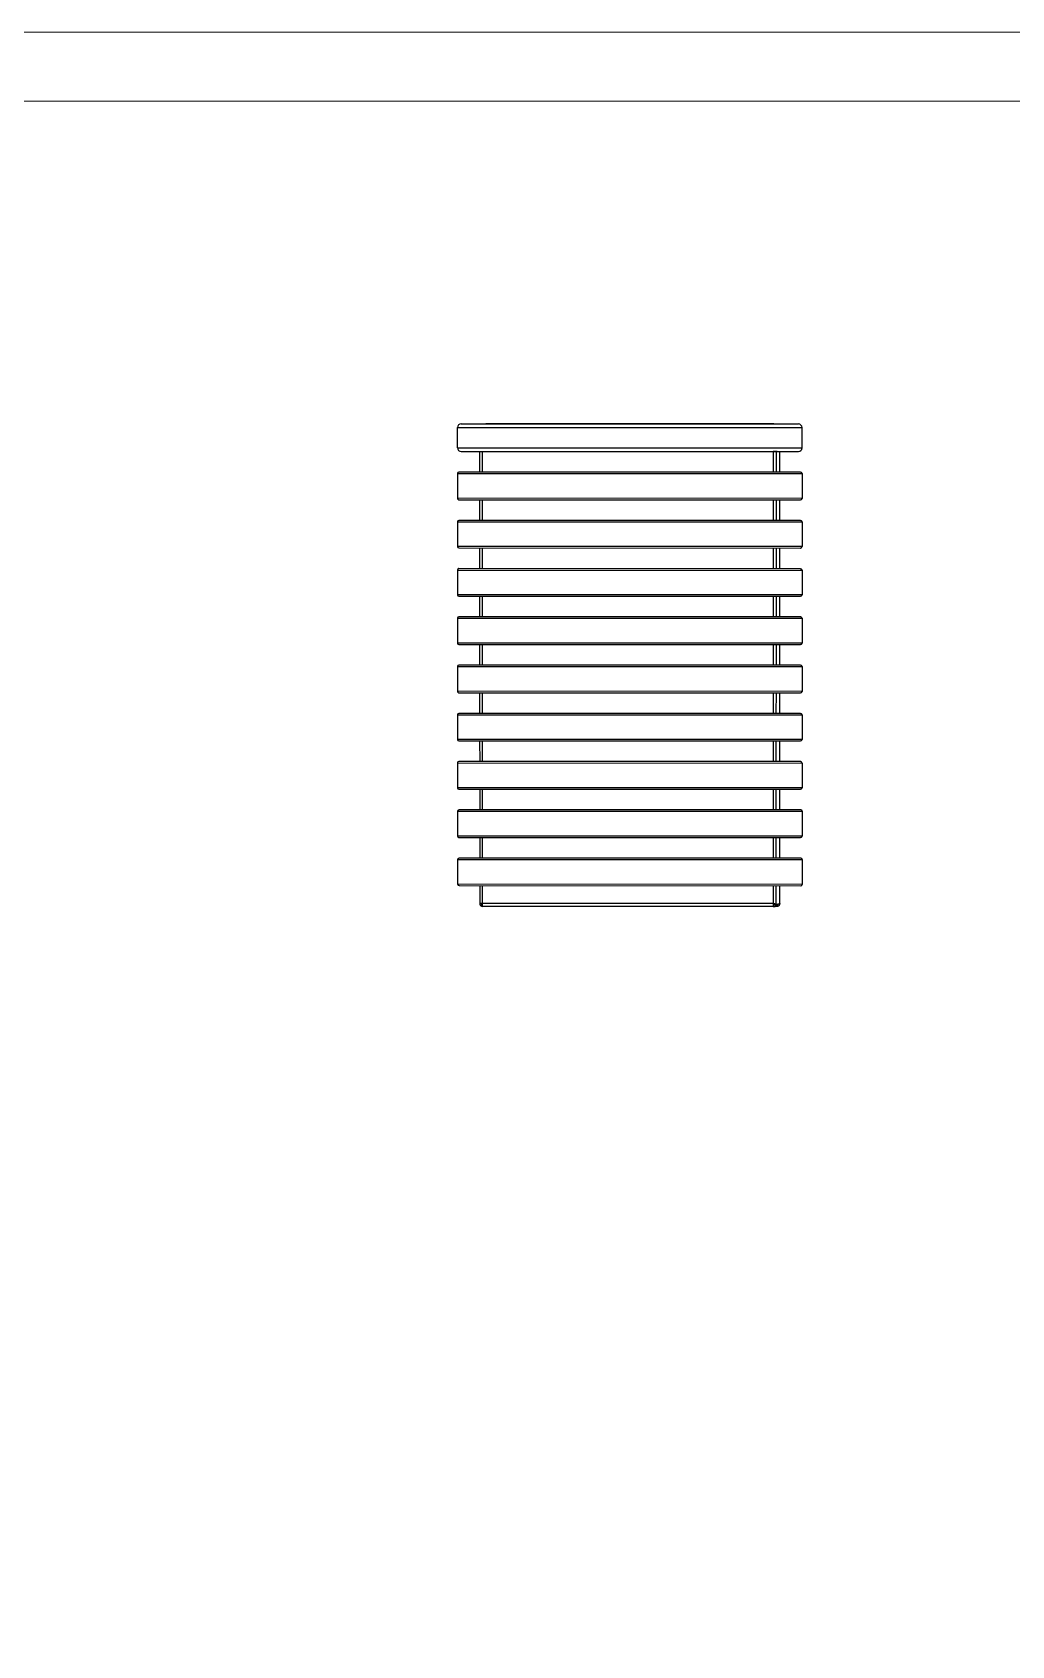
# Model space of a CAD drawing. Header units: millimetres. Extents: x 2200 to 8140, y -5072 to -872.
# Drawn here: x 3749 to 5170, y -3213 to -872 of the extents above; entities that cross this region are included whole.
import ezdxf

# ---------------------------------------------------------------- set-up
doc = ezdxf.new("R2010")
doc.units = ezdxf.units.MM
doc.layers.add('tabelka', color=155, linetype='Continuous')

# ---------------------------------------------------------------- blocks, each defined once
blk = doc.blocks.new('bok')
for p, q in [((1571.9, -1536.1), (1571.9, -1506.5)), ((1571.9, -1506.5), (2071.9, -1506.6)), ((1577.1, -1501.3), (2066.7, -1501.4)), ((1612.9, -1500.8), (2030.9, -1500.9)), ((1612.9, -1500.8), (1612.9, -1501.3)), ((1612.9, -1500.8), (1612.9, -1500.8)), ((1612.9, -1501.3), (1612.9, -1500.8)), ((2030.9, -1500.9), (2030.9, -1501.4)), ((2071.9, -1536.2), (2071.9, -1506.6)), ((1571.9, -1536.1), (2071.9, -1536.2)), ((1577.1, -1541.3), (2066.7, -1541.4)), ((1603.9, -1541.4), (1603.9, -1571.3)), ((1603.9, -1541.4), (1607.9, -1541.4)), ((1604, -1541.4), (1606, -1541.4)), ((1607.9, -1541.4), (2030.2, -1541.4)), ((1607.9, -1541.4), (2030.2, -1541.4)), ((1607.9, -1541.4), (1607.9, -1541.4)), ((1607.9, -1571.3), (1607.9, -1541.4)), ((1609.5, -1541.4), (1609.5, -1541.3)), ((1815.4, -1541.4), (1815.4, -1541.3)), ((1815.4, -1541.4), (1815.4, -1541.3)), ((1816.9, -1541.4), (1816.9, -1541.3)), ((1817.6, -1541.4), (1817.6, -1541.3)), ((1976.2, -1541.4), (1976.2, -1541.3)), ((1976.9, -1541.4), (1976.9, -1541.3)), ((1978.4, -1541.4), (1978.4, -1541.3)), ((2031.5, -1541.4), (2030.2, -1541.4)), ((2030.2, -1541.4), (2030.2, -1541.4)), ((2030.2, -1541.4), (2030.2, -1571.4)), ((2031.6, -1541.4), (2031.5, -1541.4)), ((2031.6, -1541.4), (2033, -1541.4)), ((2034.2, -1541.4), (2034.2, -1571.4)), ((2034.5, -1541.4), (2034.2, -1541.4)), ((2035.9, -1541.4), (2034.6, -1541.4)), ((2039.9, -1571.4), (2039.9, -1541.4)), ((1571.9, -1573.3), (1571.9, -1609.3)), ((1571.9, -1573.3), (2071.9, -1573.4)), ((2069.9, -1571.4), (1573.9, -1571.3)), ((2071.9, -1573.4), (2071.9, -1609.4)), ((2071.9, -1609.4), (1571.9, -1609.3)), ((1573.9, -1611.3), (2069.9, -1611.4)), ((1603.9, -1611.3), (1603.9, -1641.3)), ((1607.9, -1641.3), (1607.9, -1611.3)), ((2030.2, -1611.4), (2030.2, -1641.4)), ((2034.2, -1611.4), (2034.2, -1641.4)), ((2039.9, -1641.4), (2039.9, -1611.4)), ((2041.9, -1611.4), (2041.9, -1611.4)), ((1571.9, -1643.3), (1571.9, -1679.3)), ((1571.9, -1643.3), (2071.9, -1643.4)), ((2069.9, -1641.4), (1573.9, -1641.3)), ((2071.9, -1643.4), (2071.9, -1679.4)), ((2071.9, -1679.4), (1571.9, -1679.3)), ((1573.9, -1681.3), (2069.9, -1681.4)), ((1603.9, -1681.3), (1603.9, -1711.3)), ((1607.9, -1711.3), (1607.9, -1681.3)), ((2030.2, -1681.4), (2030.2, -1711.4)), ((2034.2, -1681.4), (2034.2, -1711.4)), ((2039.8, -1711.4), (2039.8, -1681.4)), ((2041.9, -1681.4), (2041.9, -1681.4)), ((1571.9, -1713.3), (1571.9, -1749.3)), ((1571.9, -1713.3), (2071.9, -1713.4)), ((2069.9, -1711.4), (1573.9, -1711.3)), ((2041.9, -1711.4), (2041.9, -1711.4)), ((2071.9, -1713.4), (2071.9, -1749.4)), ((2071.9, -1749.4), (1571.9, -1749.3)), ((1573.9, -1751.3), (2069.9, -1751.4)), ((1603.9, -1751.3), (1603.9, -1781.3)), ((1607.9, -1781.3), (1607.9, -1751.3)), ((2030.2, -1751.4), (2030.2, -1781.4)), ((2034.2, -1751.4), (2034.2, -1781.4)), ((2039.8, -1781.4), (2039.8, -1751.4)), ((1571.9, -1783.3), (1571.9, -1819.3)), ((1571.9, -1783.3), (2071.9, -1783.4)), ((2069.9, -1781.4), (1573.9, -1781.3)), ((2041.9, -1781.4), (2041.9, -1781.4)), ((2071.9, -1783.4), (2071.9, -1819.4)), ((2071.9, -1819.4), (1571.9, -1819.3)), ((1573.9, -1821.3), (2069.9, -1821.4)), ((1603.9, -1821.3), (1603.9, -1851.3)), ((1607.9, -1851.3), (1607.9, -1821.3)), ((2030.2, -1821.4), (2030.2, -1851.4)), ((2034.2, -1821.4), (2034.2, -1851.4)), ((2039.8, -1851.4), (2039.8, -1821.4)), ((1571.9, -1853.3), (1571.9, -1889.3)), ((1571.9, -1853.3), (2071.9, -1853.4)), ((2069.9, -1851.4), (1573.9, -1851.3)), ((2041.9, -1851.4), (2041.9, -1851.4)), ((2071.9, -1853.4), (2071.9, -1889.4)), ((2071.9, -1889.4), (1571.9, -1889.3)), ((1573.9, -1891.3), (2069.9, -1891.4)), ((1603.9, -1891.3), (1603.9, -1921.3)), ((1607.9, -1921.3), (1607.9, -1891.3)), ((2030.2, -1891.4), (2030.1, -1921.4)), ((2034.2, -1891.4), (2034.1, -1921.4)), ((2039.8, -1921.4), (2039.8, -1891.4)), ((1571.9, -1923.3), (1571.9, -1959.3)), ((1571.9, -1923.3), (2071.9, -1923.4)), ((2069.9, -1921.4), (1573.9, -1921.3)), ((2041.9, -1921.4), (2041.9, -1921.4)), ((2071.9, -1923.4), (2071.9, -1959.4)), ((2071.9, -1959.4), (1571.9, -1959.3)), ((1573.9, -1961.3), (2069.9, -1961.4)), ((1603.9, -1961.3), (1604, -1991.3)), ((1608, -1991.3), (1607.9, -1961.3)), ((2030.1, -1961.4), (2030.1, -1991.4)), ((2034.1, -1961.4), (2034.1, -1991.4)), ((2039.8, -1991.4), (2039.8, -1961.4)), ((1571.9, -1993.3), (1571.9, -2029.3)), ((1571.9, -1993.3), (2071.9, -1993.4)), ((2069.9, -1991.4), (1573.9, -1991.3)), ((2071.9, -1993.4), (2071.9, -2029.4)), ((2071.9, -2029.4), (1571.9, -2029.3)), ((1573.9, -2031.3), (2069.9, -2031.4)), ((1604, -2031.3), (1604, -2061.3)), ((1608, -2061.3), (1608, -2031.3)), ((2030.1, -2031.4), (2030.1, -2061.4)), ((2034.1, -2031.4), (2034.1, -2061.4)), ((2039.8, -2061.4), (2039.8, -2031.4)), ((1572, -2063.3), (1571.9, -2099.3)), ((1572, -2063.3), (2072, -2063.4)), ((2070, -2061.4), (1574, -2061.3)), ((2072, -2063.4), (2071.9, -2099.4)), ((2071.9, -2099.4), (1571.9, -2099.3)), ((1573.9, -2101.3), (2069.9, -2101.4)), ((1604, -2101.3), (1604, -2131.3)), ((1608, -2131.3), (1608, -2101.3)), ((2030.1, -2101.4), (2030.1, -2131.4)), ((2034.1, -2101.4), (2034.1, -2131.4)), ((2039.8, -2131.4), (2039.8, -2101.4)), ((2041.9, -2101.4), (2041.9, -2101.4)), ((1572, -2133.3), (2072, -2133.4)), ((1572, -2133.3), (1572, -2169.3)), ((2070, -2131.4), (1574, -2131.3)), ((2072, -2133.4), (2072, -2169.4)), ((2072, -2169.4), (1572, -2169.3)), ((1574, -2171.3), (2070, -2171.4)), ((1604, -2171.3), (1604, -2197.4)), ((1608, -2197.4), (1608, -2171.3)), ((2030.1, -2171.4), (2030.1, -2197.4)), ((2034.1, -2171.4), (2034.1, -2198.6)), ((2039.8, -2197.4), (2039.8, -2171.4)), ((2042, -2171.4), (2042, -2171.4)), ((1608, -2197.4), (1604, -2197.4)), ((2030.1, -2197.4), (1608, -2197.4)), ((1608, -2201.4), (1608, -2199.4)), ((2031.5, -2199.3), (2030.1, -2199.3)), ((2032.9, -2199.4), (2030.1, -2199.4)), ((2031.5, -2199.3), (2031.5, -2198)), ((2031.5, -2199.3), (2032.9, -2199.3)), ((2034.3, -2199.3), (2032.9, -2199.3)), ((2032.9, -2199.4), (2032.9, -2201.4)), ((2035.8, -2199.4), (2032.9, -2199.4)), ((2035.8, -2201.4), (2035.8, -2199.4)), ((1608.1, -2201.4), (1608, -2201.4)), ((2030.1, -2201.4), (1608.1, -2201.4)), ((2030.1, -2201.4), (2032.9, -2201.4)), ((2035.8, -2201.4), (2032.9, -2201.4))]:
    blk.add_line(p, q)
at = {"flags": 128}
for points in [[(2041.9, -1571.4), (2041.9, -1571.4)], [(2041.9, -1641.4), (2041.9, -1641.4)], [(2041.9, -1751.4), (2041.9, -1751.4)], [(2041.9, -1821.4), (2041.9, -1821.4)], [(2041.9, -1891.4), (2041.9, -1891.4)], [(2041.9, -1961.4), (2041.9, -1961.4)], [(2041.9, -1991.4), (2041.9, -1991.4)], [(2041.9, -2031.4), (2041.9, -2031.4)], [(2042, -2061.4), (2042, -2061.4)], [(2042, -2131.4), (2042, -2131.4)]]:
    blk.add_lwpolyline(points, dxfattribs=at)
for centre, radius, start, end in [((1577.1, -1506.5), 5.2, 89.99, 179.99), ((2066.7, -1506.6), 5.2, 359.99, 89.99), ((1577.1, -1536.1), 5.2, 179.99, 269.99), ((2066.7, -1536.2), 5.2, 269.99, 359.99), ((1573.9, -1573.3), 2, 89.99, 179.99), ((2069.9, -1573.4), 2, 359.99, 89.99), ((1573.9, -1609.3), 2, 179.99, 269.99), ((2069.9, -1609.4), 2, 269.99, 359.99), ((1573.9, -1643.3), 2, 89.99, 179.99), ((2069.9, -1643.4), 2, 359.99, 89.99), ((1573.9, -1679.3), 2, 179.99, 269.99), ((2069.9, -1679.4), 2, 269.99, 359.99), ((1573.9, -1713.3), 2, 89.99, 179.99), ((2069.9, -1713.4), 2, 359.99, 89.99), ((1573.9, -1749.3), 2, 179.99, 269.99), ((2069.9, -1749.4), 2, 269.99, 359.99), ((1573.9, -1783.3), 2, 89.99, 179.99), ((2069.9, -1783.4), 2, 359.99, 89.99), ((1573.9, -1819.3), 2, 179.99, 269.99), ((2069.9, -1819.4), 2, 269.99, 359.99), ((1573.9, -1853.3), 2, 89.99, 179.99), ((2069.9, -1853.4), 2, 359.99, 89.99), ((1573.9, -1889.3), 2, 179.99, 269.99), ((2069.9, -1889.4), 2, 269.99, 359.99), ((1573.9, -1923.3), 2, 89.99, 179.99), ((2069.9, -1923.4), 2, 359.99, 89.99), ((1573.9, -1959.3), 2, 179.99, 269.99), ((2069.9, -1959.4), 2, 269.99, 359.99), ((1573.9, -1993.3), 2, 89.99, 179.99), ((2069.9, -1993.4), 2, 359.99, 89.99), ((1573.9, -2029.3), 2, 179.99, 269.99), ((2069.9, -2029.4), 2, 269.99, 359.99), ((1574, -2063.3), 2, 89.99, 179.99), ((2070, -2063.4), 2, 359.99, 89.99), ((1573.9, -2099.3), 2, 179.99, 269.99), ((2069.9, -2099.4), 2, 269.99, 359.99), ((1574, -2133.3), 2, 89.99, 179.99), ((2070, -2133.4), 2, 359.99, 89.99), ((1574, -2169.3), 2, 179.99, 269.99), ((2070, -2169.4), 2, 269.99, 359.99)]:
    blk.add_arc(centre, radius, start, end)
at = {"extrusion": (0, 0, -1)}
for centre, start_param, end_param in [((1607.9, -1541.4), 3.538506, 4.712389), ((2035.9, -1541.4), 4.712389, 5.35589)]:
    blk.add_ellipse(centre, major_axis=(2, 0), ratio=0.000175, start_param=start_param, end_param=end_param, dxfattribs=at)
for points, knots in [([(2030.2, -1541.4), (2030.6, -1541.4), (2031.4, -1541.4), (2032.5, -1541.4), (2033.4, -1541.4), (2033.9, -1541.4), (2034.2, -1541.4), (2034.2, -1541.4), (2034.2, -1541.4)], [0, 0, 0, 0, 0.18752, 0.375039, 0.562556, 0.750076, 0.937596, 1, 1, 1, 1]), ([(2030.2, -1541.4), (2030.4, -1541.4), (2030.8, -1541.4), (2031.3, -1541.4), (2031.8, -1541.4), (2032.1, -1541.4), (2032.2, -1541.4), (2032.2, -1541.4), (2032.2, -1541.4)], [0, 0, 0, 0, 0.187517, 0.375035, 0.562556, 0.750074, 0.937591, 1, 1, 1, 1]), ([(2032.2, -1541.4), (2032.1, -1541.4), (2032, -1541.4), (2031.8, -1541.4), (2031.6, -1541.4)], [0, 0, 0, 0, 0.500003, 1, 1, 1, 1]), ([(2034.1, -1541.4), (2034, -1541.4), (2033.8, -1541.4), (2033.3, -1541.4), (2033, -1541.4)], [0, 0, 0, 0, 0.500005, 1, 1, 1, 1]), ([(1604, -2197.4), (1604, -2197.9), (1604.2, -2198.9), (1605.1, -2200.2), (1606.4, -2201.2), (1607.5, -2201.3), (1608, -2201.4)], [0, 0, 0, 0, 0.249997, 0.500001, 0.750002, 1, 1, 1, 1]), ([(1606, -2197.4), (1606, -2197.6), (1606.1, -2198.1), (1606.5, -2198.8), (1607.2, -2199.3), (1607.7, -2199.3), (1608, -2199.4)], [0, 0, 0, 0, 0.250001, 0.500006, 0.750002, 1, 1, 1, 1]), ([(1606, -2197.4), (1606, -2197.4), (1606, -2197.6), (1606.3, -2197.8), (1606.7, -2198.1), (1607.2, -2198.3), (1607.7, -2198.5), (1608, -2198.6), (1608, -2198.6)], [0, 0, 0, 0, 0.184557, 0.369111, 0.553666, 0.738221, 0.922778, 1, 1, 1, 1]), ([(1606.2, -2198.3), (1606.3, -2198.3), (1606.7, -2198.4), (1607.4, -2198.5), (1607.9, -2198.6), (1608.1, -2198.6)], [0, 0, 0, 0, 0.138041, 0.743926, 1, 1, 1, 1]), ([(1608.1, -2201.4), (1608.1, -2201.3), (1608.1, -2201.2), (1608.1, -2200.2), (1608, -2198.9), (1608, -2197.9), (1608, -2197.4)], [0, 0, 0, 0, 0.249998, 0.499999, 0.750003, 1, 1, 1, 1]), ([(2032.9, -2199.3), (2033.2, -2199.2), (2033.7, -2199), (2034.1, -2198.8), (2034.1, -2198.5), (2033.8, -2198.3), (2033.2, -2198.1), (2032.4, -2197.8), (2031.3, -2197.6), (2030.5, -2197.4), (2030.1, -2197.4)], [0, 0, 0, 0, 0.124999, 0.25, 0.375, 0.499999, 0.624999, 0.749999, 0.875, 1, 1, 1, 1]), ([(2031.5, -2199.3), (2031.6, -2199.2), (2031.9, -2199), (2032.1, -2198.8), (2032.1, -2198.5), (2032, -2198.3), (2031.7, -2198.1), (2031.2, -2197.8), (2030.7, -2197.6), (2030.3, -2197.4), (2030.1, -2197.4)], [0, 0, 0, 0, 0.125001, 0.249999, 0.375, 0.500001, 0.625, 0.75, 0.874999, 1, 1, 1, 1]), ([(2030.1, -2197.4), (2030.1, -2197.9), (2030.1, -2198.9), (2030.1, -2200.2), (2030.1, -2201.2), (2030.1, -2201.3), (2030.1, -2201.4)], [0, 0, 0, 0, 0.249997, 0.500001, 0.750002, 1, 1, 1, 1]), ([(2039.8, -2197.4), (2039.7, -2197.4), (2039.7, -2197.6), (2039.1, -2197.8), (2038.3, -2198.1), (2037.3, -2198.3), (2036.2, -2198.5), (2035, -2198.8), (2033.8, -2199), (2033.2, -2199.2), (2032.9, -2199.3)], [0, 0, 0, 0, 0.125, 0.250001, 0.375001, 0.500001, 0.625, 0.75, 0.875001, 1, 1, 1, 1]), ([(2035.7, -2198.6), (2035.6, -2198.7), (2035.3, -2198.8), (2034.8, -2199), (2034.5, -2199.2), (2034.3, -2199.3)], [0, 0, 0, 0, 0.225282, 0.612638, 1, 1, 1, 1]), ([(2035.6, -2199.4), (2035.6, -2199.3), (2035.6, -2199.3), (2035.7, -2198.9), (2035.7, -2198.7), (2035.7, -2198.6)], [0, 0, 0, 0, 0.453415, 0.906827, 1, 1, 1, 1]), ([(2035.7, -2199.4), (2035.7, -2199.2), (2035.7, -2199), (2035.7, -2198.7), (2035.7, -2198.6)], [0, 0, 0, 0, 0.7035425, 1, 1, 1, 1]), ([(2035.8, -2201.4), (2036.3, -2201.3), (2037.3, -2201.2), (2038.7, -2200.2), (2039.6, -2198.9), (2039.7, -2197.9), (2039.8, -2197.4)], [0, 0, 0, 0, 0.249998, 0.499999, 0.750003, 1, 1, 1, 1]), ([(2035.8, -2199.4), (2036, -2199.3), (2036.5, -2199.3), (2037.2, -2198.8), (2037.4, -2198.4), (2037.5, -2198.3)], [0, 0, 0, 0, 0.35743, 0.714858, 1, 1, 1, 1])]:
    blk.add_open_spline(points, degree=3, knots=knots)

msp = doc.modelspace()

# ---------------------------------------------------------------- linework, layer by layer
at = {"layer": 'tabelka', "lineweight": 5}
for points in [[(2200.49, -871.67), (8140.49, -871.67), (8140.49, -5071.67), (2200.49, -5071.67)], [(2300.49, -971.67), (8040.49, -971.67), (8040.49, -4971.67), (2300.49, -4971.67)]]:
    msp.add_lwpolyline(points, close=True, dxfattribs=at)

# ---------------------------------------------------------------- block references
msp.add_blockref('bok', (2794.17, 61.36))

doc.saveas('drawing.dxf')
